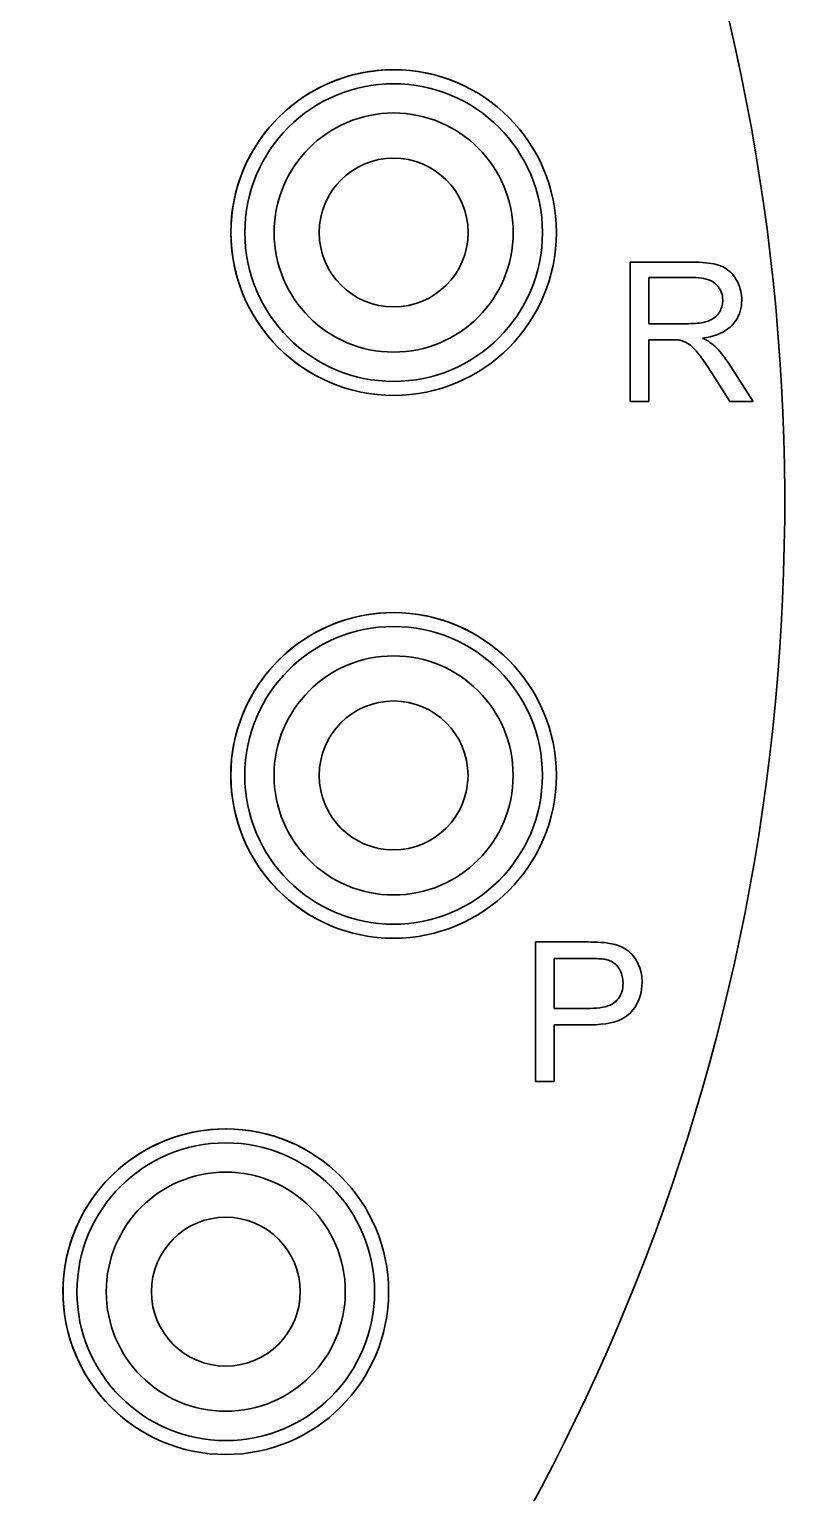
# Model space of a CAD drawing. Extents: x 23 to 417, y 3 to 294.
# Drawn here: x 160.2 to 166.29, y 100.97 to 112.77 of the extents above; entities that cross this region are included whole.
import ezdxf

# ---------------------------------------------------------------- set-up
doc = ezdxf.new("R2010")
doc.units = 0
doc.layers.get('0').update_dxf_attribs({"lineweight": 13})

msp = doc.modelspace()

# ---------------------------------------------------------------- linework, layer by layer
at = {"color": 7, "lineweight": 35, "ltscale": 0.028125}
for p, q in [((165.0427, 109.7637), (165.0427, 110.8887)), ((164.2796, 104.2827), (164.2796, 105.4077))]:
    msp.add_line(p, q, dxfattribs=at)
at = {"color": 7, "lineweight": 35, "ltscale": 0.01247}
msp.add_line((165.0427, 110.8887), (165.5415, 110.8887), dxfattribs=at)
at = {"color": 7, "lineweight": 35, "ltscale": 0.000734175}
msp.add_line((165.5415, 110.8887), (165.5708, 110.8884), dxfattribs=at)
at = {"color": 7, "lineweight": 35, "ltscale": 0.000698175}
msp.add_line((165.5708, 110.8884), (165.5987, 110.8875), dxfattribs=at)
at = {"color": 7, "lineweight": 35, "ltscale": 0.00066312}
msp.add_line((165.5987, 110.8875), (165.6252, 110.8859), dxfattribs=at)
at = {"color": 7, "lineweight": 35, "ltscale": 0.000627966}
msp.add_line((165.6252, 110.8859), (165.6502, 110.8838), dxfattribs=at)
at = {"color": 7, "lineweight": 35, "ltscale": 0.000593847}
msp.add_line((165.6502, 110.8838), (165.6738, 110.8811), dxfattribs=at)
at = {"color": 7, "lineweight": 35, "ltscale": 0.000559882}
msp.add_line((165.6738, 110.8811), (165.696, 110.8777), dxfattribs=at)
at = {"color": 7, "lineweight": 35, "ltscale": 0.000526831}
msp.add_line((165.696, 110.8777), (165.7167, 110.8738), dxfattribs=at)
at = {"color": 7, "lineweight": 35, "ltscale": 0.000494735}
msp.add_line((165.7167, 110.8738), (165.7359, 110.8693), dxfattribs=at)
at = {"color": 7, "lineweight": 35, "ltscale": 0.000463692}
msp.add_line((165.7359, 110.8693), (165.7538, 110.8641), dxfattribs=at)
at = {"color": 7, "lineweight": 35, "ltscale": 0.000434055}
msp.add_line((165.7538, 110.8641), (165.7701, 110.8584), dxfattribs=at)
at = {"color": 7, "lineweight": 35, "ltscale": 0.000416628}
msp.add_line((165.7701, 110.8584), (165.7855, 110.8518), dxfattribs=at)
at = {"color": 7, "lineweight": 35, "ltscale": 0.000412367}
msp.add_line((165.7855, 110.8518), (165.8002, 110.8444), dxfattribs=at)
at = {"color": 7, "lineweight": 35, "ltscale": 0.000409669}
msp.add_line((165.8002, 110.8444), (165.8143, 110.836), dxfattribs=at)
at = {"color": 7, "lineweight": 35, "ltscale": 0.000409192}
msp.add_line((165.8143, 110.836), (165.8277, 110.8267), dxfattribs=at)
at = {"color": 7, "lineweight": 35, "ltscale": 0.000410173}
msp.add_line((165.8277, 110.8267), (165.8405, 110.8164), dxfattribs=at)
at = {"color": 7, "lineweight": 35, "ltscale": 0.000413515}
msp.add_line((165.8405, 110.8164), (165.8527, 110.8053), dxfattribs=at)
at = {"color": 7, "lineweight": 35, "ltscale": 0.00041826}
msp.add_line((165.8527, 110.8053), (165.8643, 110.7932), dxfattribs=at)
at = {"color": 7, "lineweight": 35, "ltscale": 0.000425238}
msp.add_line((165.8643, 110.7932), (165.8752, 110.7801), dxfattribs=at)
at = {"color": 7, "lineweight": 35, "ltscale": 0.000433676}
msp.add_line((165.8752, 110.7801), (165.8856, 110.7662), dxfattribs=at)
at = {"color": 7, "lineweight": 35, "ltscale": 0.009305}
msp.add_line((165.1915, 110.7643), (165.1915, 110.3922), dxfattribs=at)
at = {"color": 7, "lineweight": 35, "ltscale": 0.008902}
msp.add_line((165.5476, 110.7643), (165.1915, 110.7643), dxfattribs=at)
at = {"color": 7, "lineweight": 35, "ltscale": 0.000608686}
msp.add_line((165.5719, 110.7638), (165.5476, 110.7643), dxfattribs=at)
at = {"color": 7, "lineweight": 35, "ltscale": 0.000576358}
msp.add_line((165.5949, 110.7623), (165.5719, 110.7638), dxfattribs=at)
at = {"color": 7, "lineweight": 35, "ltscale": 0.000545372}
msp.add_line((165.6166, 110.7597), (165.5949, 110.7623), dxfattribs=at)
at = {"color": 7, "lineweight": 35, "ltscale": 0.000515758}
msp.add_line((165.6369, 110.7561), (165.6166, 110.7597), dxfattribs=at)
at = {"color": 7, "lineweight": 35, "ltscale": 0.000488237}
msp.add_line((165.6559, 110.7515), (165.6369, 110.7561), dxfattribs=at)
at = {"color": 7, "lineweight": 35, "ltscale": 0.000462988}
msp.add_line((165.6735, 110.7458), (165.6559, 110.7515), dxfattribs=at)
at = {"color": 7, "lineweight": 35, "ltscale": 0.000440177}
msp.add_line((165.6898, 110.7391), (165.6735, 110.7458), dxfattribs=at)
at = {"color": 7, "lineweight": 35, "ltscale": 0.000420342}
msp.add_line((165.7048, 110.7314), (165.6898, 110.7391), dxfattribs=at)
at = {"color": 7, "lineweight": 35, "ltscale": 0.000404119}
msp.add_line((165.7184, 110.7227), (165.7048, 110.7314), dxfattribs=at)
at = {"color": 7, "lineweight": 35, "ltscale": 0.000392121}
msp.add_line((165.7306, 110.7129), (165.7184, 110.7227), dxfattribs=at)
at = {"color": 7, "lineweight": 35, "ltscale": 0.000381429}
msp.add_line((165.7416, 110.7024), (165.7306, 110.7129), dxfattribs=at)
at = {"color": 7, "lineweight": 35, "ltscale": 0.000371523}
msp.add_line((165.7515, 110.6912), (165.7416, 110.7024), dxfattribs=at)
at = {"color": 7, "lineweight": 35, "ltscale": 0.000364609}
msp.add_line((165.7602, 110.6795), (165.7515, 110.6912), dxfattribs=at)
at = {"color": 7, "lineweight": 35, "ltscale": 0.000359886}
msp.add_line((165.7677, 110.6673), (165.7602, 110.6795), dxfattribs=at)
at = {"color": 7, "lineweight": 35, "ltscale": 0.000358379}
msp.add_line((165.7741, 110.6544), (165.7677, 110.6673), dxfattribs=at)
at = {"color": 7, "lineweight": 35, "ltscale": 0.000443837}
msp.add_line((165.8856, 110.7662), (165.8952, 110.7513), dxfattribs=at)
at = {"color": 7, "lineweight": 35, "ltscale": 0.000446898}
msp.add_line((165.8952, 110.7513), (165.9041, 110.7358), dxfattribs=at)
at = {"color": 7, "lineweight": 35, "ltscale": 0.000443212}
msp.add_line((165.9041, 110.7358), (165.9121, 110.72), dxfattribs=at)
at = {"color": 7, "lineweight": 35, "ltscale": 0.000440134}
msp.add_line((165.9121, 110.72), (165.9191, 110.7038), dxfattribs=at)
at = {"color": 7, "lineweight": 35, "ltscale": 0.000439212}
msp.add_line((165.9191, 110.7038), (165.9252, 110.6873), dxfattribs=at)
at = {"color": 7, "lineweight": 35, "ltscale": 0.000439287}
msp.add_line((165.9252, 110.6873), (165.9303, 110.6705), dxfattribs=at)
at = {"color": 7, "lineweight": 35, "ltscale": 0.000440769}
msp.add_line((165.9303, 110.6705), (165.9345, 110.6534), dxfattribs=at)
at = {"color": 7, "lineweight": 35, "ltscale": 0.000359429}
msp.add_line((165.7793, 110.641), (165.7741, 110.6544), dxfattribs=at)
at = {"color": 7, "lineweight": 35, "ltscale": 0.000363797}
msp.add_line((165.7833, 110.627), (165.7793, 110.641), dxfattribs=at)
at = {"color": 7, "lineweight": 35, "ltscale": 0.00037077}
msp.add_line((165.7862, 110.6125), (165.7833, 110.627), dxfattribs=at)
at = {"color": 7, "lineweight": 35, "ltscale": 0.000263331}
msp.add_line((165.7838, 110.5394), (165.7859, 110.5497), dxfattribs=at)
at = {"color": 7, "lineweight": 35, "ltscale": 0.000265014}
msp.add_line((165.7859, 110.5497), (165.7874, 110.5602), dxfattribs=at)
at = {"color": 7, "lineweight": 35, "ltscale": 0.000380157}
msp.add_line((165.788, 110.5974), (165.7862, 110.6125), dxfattribs=at)
at = {"color": 7, "lineweight": 35, "ltscale": 0.000267297}
msp.add_line((165.7874, 110.5602), (165.7883, 110.5709), dxfattribs=at)
at = {"color": 7, "lineweight": 35, "ltscale": 0.000392211}
msp.add_line((165.7886, 110.5817), (165.788, 110.5974), dxfattribs=at)
at = {"color": 7, "lineweight": 35, "ltscale": 0.000270758}
msp.add_line((165.7883, 110.5709), (165.7886, 110.5817), dxfattribs=at)
at = {"color": 7, "lineweight": 35, "ltscale": 0.000443624}
msp.add_line((165.9345, 110.6534), (165.9378, 110.636), dxfattribs=at)
at = {"color": 7, "lineweight": 35, "ltscale": 0.000447894}
msp.add_line((165.9378, 110.636), (165.9402, 110.6182), dxfattribs=at)
at = {"color": 7, "lineweight": 35, "ltscale": 0.000573157}
msp.add_line((165.9413, 110.5581), (165.9389, 110.5353), dxfattribs=at)
at = {"color": 7, "lineweight": 35, "ltscale": 0.000453692}
msp.add_line((165.9402, 110.6182), (165.9416, 110.6001), dxfattribs=at)
at = {"color": 7, "lineweight": 35, "ltscale": 0.000589689}
msp.add_line((165.942, 110.5817), (165.9413, 110.5581), dxfattribs=at)
at = {"color": 7, "lineweight": 35, "ltscale": 0.000460199}
msp.add_line((165.9416, 110.6001), (165.942, 110.5817), dxfattribs=at)
at = {"color": 7, "lineweight": 35, "ltscale": 0.000287899}
msp.add_line((165.6931, 110.4227), (165.7032, 110.4282), dxfattribs=at)
at = {"color": 7, "lineweight": 35, "ltscale": 0.000282535}
msp.add_line((165.7032, 110.4282), (165.7128, 110.4342), dxfattribs=at)
at = {"color": 7, "lineweight": 35, "ltscale": 0.000278142}
msp.add_line((165.7128, 110.4342), (165.7218, 110.4407), dxfattribs=at)
at = {"color": 7, "lineweight": 35, "ltscale": 0.000274727}
msp.add_line((165.7218, 110.4407), (165.7303, 110.4477), dxfattribs=at)
at = {"color": 7, "lineweight": 35, "ltscale": 0.000273}
msp.add_line((165.7303, 110.4477), (165.7382, 110.4552), dxfattribs=at)
at = {"color": 7, "lineweight": 35, "ltscale": 0.000272357}
msp.add_line((165.7382, 110.4552), (165.7456, 110.4632), dxfattribs=at)
at = {"color": 7, "lineweight": 35, "ltscale": 0.000272785}
msp.add_line((165.7456, 110.4632), (165.7524, 110.4718), dxfattribs=at)
at = {"color": 7, "lineweight": 35, "ltscale": 0.000274679}
msp.add_line((165.7524, 110.4718), (165.7586, 110.4808), dxfattribs=at)
at = {"color": 7, "lineweight": 35, "ltscale": 0.000273841}
msp.add_line((165.7586, 110.4808), (165.7643, 110.4902), dxfattribs=at)
at = {"color": 7, "lineweight": 35, "ltscale": 0.000270188}
msp.add_line((165.7643, 110.4902), (165.7694, 110.4997), dxfattribs=at)
at = {"color": 7, "lineweight": 35, "ltscale": 0.000266769}
msp.add_line((165.7694, 110.4997), (165.7739, 110.5094), dxfattribs=at)
at = {"color": 7, "lineweight": 35, "ltscale": 0.000264848}
msp.add_line((165.7739, 110.5094), (165.7778, 110.5192), dxfattribs=at)
at = {"color": 7, "lineweight": 35, "ltscale": 0.00026354}
msp.add_line((165.7778, 110.5192), (165.7811, 110.5292), dxfattribs=at)
at = {"color": 7, "lineweight": 35, "ltscale": 0.000263081}
msp.add_line((165.7811, 110.5292), (165.7838, 110.5394), dxfattribs=at)
at = {"color": 7, "lineweight": 35, "ltscale": 0.000542256}
msp.add_line((165.9041, 110.4325), (165.8924, 110.4142), dxfattribs=at)
at = {"color": 7, "lineweight": 35, "ltscale": 0.000538789}
msp.add_line((165.9141, 110.4516), (165.9041, 110.4325), dxfattribs=at)
at = {"color": 7, "lineweight": 35, "ltscale": 0.000538907}
msp.add_line((165.9227, 110.4714), (165.9141, 110.4516), dxfattribs=at)
at = {"color": 7, "lineweight": 35, "ltscale": 0.00054294}
msp.add_line((165.9296, 110.492), (165.9227, 110.4714), dxfattribs=at)
at = {"color": 7, "lineweight": 35, "ltscale": 0.000549712}
msp.add_line((165.9351, 110.5133), (165.9296, 110.492), dxfattribs=at)
at = {"color": 7, "lineweight": 35, "ltscale": 0.000560069}
msp.add_line((165.9389, 110.5353), (165.9351, 110.5133), dxfattribs=at)
at = {"color": 7, "lineweight": 35, "ltscale": 0.008}
msp.add_line((165.1915, 110.3922), (165.5115, 110.3922), dxfattribs=at)
at = {"color": 7, "lineweight": 35, "ltscale": 0.000499264}
msp.add_line((165.5115, 110.3922), (165.5315, 110.3924), dxfattribs=at)
at = {"color": 7, "lineweight": 35, "ltscale": 0.000477213}
msp.add_line((165.5315, 110.3924), (165.5506, 110.393), dxfattribs=at)
at = {"color": 7, "lineweight": 35, "ltscale": 0.000455374}
msp.add_line((165.5506, 110.393), (165.5688, 110.3941), dxfattribs=at)
at = {"color": 7, "lineweight": 35, "ltscale": 0.000434152}
msp.add_line((165.5688, 110.3941), (165.5861, 110.3955), dxfattribs=at)
at = {"color": 7, "lineweight": 35, "ltscale": 0.000412729}
msp.add_line((165.5861, 110.3955), (165.6025, 110.3974), dxfattribs=at)
at = {"color": 7, "lineweight": 35, "ltscale": 0.000392278}
msp.add_line((165.6025, 110.3974), (165.618, 110.3998), dxfattribs=at)
at = {"color": 7, "lineweight": 35, "ltscale": 0.000371983}
msp.add_line((165.618, 110.3998), (165.6326, 110.4025), dxfattribs=at)
at = {"color": 7, "lineweight": 35, "ltscale": 0.000352635}
msp.add_line((165.6326, 110.4025), (165.6464, 110.4057), dxfattribs=at)
at = {"color": 7, "lineweight": 35, "ltscale": 0.000333257}
msp.add_line((165.6464, 110.4057), (165.6592, 110.4092), dxfattribs=at)
at = {"color": 7, "lineweight": 35, "ltscale": 0.000315385}
msp.add_line((165.6592, 110.4092), (165.6712, 110.4133), dxfattribs=at)
at = {"color": 7, "lineweight": 35, "ltscale": 0.000302418}
msp.add_line((165.6712, 110.4133), (165.6824, 110.4177), dxfattribs=at)
at = {"color": 7, "lineweight": 35, "ltscale": 0.000294516}
msp.add_line((165.6824, 110.4177), (165.6931, 110.4227), dxfattribs=at)
at = {"color": 7, "lineweight": 35, "ltscale": 0.000666751}
msp.add_line((165.7659, 110.3127), (165.7411, 110.3029), dxfattribs=at)
at = {"color": 7, "lineweight": 35, "ltscale": 0.000640111}
msp.add_line((165.789, 110.3238), (165.7659, 110.3127), dxfattribs=at)
at = {"color": 7, "lineweight": 35, "ltscale": 0.000616265}
msp.add_line((165.8104, 110.336), (165.789, 110.3238), dxfattribs=at)
at = {"color": 7, "lineweight": 35, "ltscale": 0.000596575}
msp.add_line((165.8302, 110.3494), (165.8104, 110.336), dxfattribs=at)
at = {"color": 7, "lineweight": 35, "ltscale": 0.000580522}
msp.add_line((165.8482, 110.3641), (165.8302, 110.3494), dxfattribs=at)
at = {"color": 7, "lineweight": 35, "ltscale": 0.000568746}
msp.add_line((165.8645, 110.3799), (165.8482, 110.3641), dxfattribs=at)
at = {"color": 7, "lineweight": 35, "ltscale": 0.000558552}
msp.add_line((165.8793, 110.3967), (165.8645, 110.3799), dxfattribs=at)
at = {"color": 7, "lineweight": 35, "ltscale": 0.000548464}
msp.add_line((165.8924, 110.4142), (165.8793, 110.3967), dxfattribs=at)
at = {"color": 7, "lineweight": 35, "ltscale": 0.012489}
msp.add_line((165.1915, 110.2632), (165.1915, 109.7637), dxfattribs=at)
at = {"color": 7, "lineweight": 35, "ltscale": 0.004316}
msp.add_line((165.3642, 110.2632), (165.1915, 110.2632), dxfattribs=at)
at = {"color": 7, "lineweight": 35, "ltscale": 0.000279809}
msp.add_line((165.3754, 110.2632), (165.3642, 110.2632), dxfattribs=at)
at = {"color": 7, "lineweight": 35, "ltscale": 0.000263524}
msp.add_line((165.3859, 110.263), (165.3754, 110.2632), dxfattribs=at)
at = {"color": 7, "lineweight": 35, "ltscale": 0.000247576}
msp.add_line((165.3958, 110.2628), (165.3859, 110.263), dxfattribs=at)
at = {"color": 7, "lineweight": 35, "ltscale": 0.000231661}
msp.add_line((165.4051, 110.2624), (165.3958, 110.2628), dxfattribs=at)
at = {"color": 7, "lineweight": 35, "ltscale": 0.000215754}
msp.add_line((165.4137, 110.2619), (165.4051, 110.2624), dxfattribs=at)
at = {"color": 7, "lineweight": 35, "ltscale": 0.000199699}
msp.add_line((165.4217, 110.2613), (165.4137, 110.2619), dxfattribs=at)
at = {"color": 7, "lineweight": 35, "ltscale": 0.000183642}
msp.add_line((165.429, 110.2606), (165.4217, 110.2613), dxfattribs=at)
at = {"color": 7, "lineweight": 35, "ltscale": 0.000168279}
msp.add_line((165.4357, 110.2598), (165.429, 110.2606), dxfattribs=at)
at = {"color": 7, "lineweight": 35, "ltscale": 0.000152494}
msp.add_line((165.4417, 110.2589), (165.4357, 110.2598), dxfattribs=at)
at = {"color": 7, "lineweight": 35, "ltscale": 0.000136864}
msp.add_line((165.4471, 110.2579), (165.4417, 110.2589), dxfattribs=at)
at = {"color": 7, "lineweight": 35, "ltscale": 0.000178415}
msp.add_line((165.454, 110.256), (165.4471, 110.2579), dxfattribs=at)
at = {"color": 7, "lineweight": 35, "ltscale": 0.000179385}
msp.add_line((165.4608, 110.254), (165.454, 110.256), dxfattribs=at)
at = {"color": 7, "lineweight": 35, "ltscale": 0.000181036}
msp.add_line((165.4677, 110.2516), (165.4608, 110.254), dxfattribs=at)
at = {"color": 7, "lineweight": 35, "ltscale": 0.000182481}
msp.add_line((165.4745, 110.249), (165.4677, 110.2516), dxfattribs=at)
at = {"color": 7, "lineweight": 35, "ltscale": 0.000184759}
msp.add_line((165.4813, 110.2462), (165.4745, 110.249), dxfattribs=at)
at = {"color": 7, "lineweight": 35, "ltscale": 0.000186514}
msp.add_line((165.4881, 110.243), (165.4813, 110.2462), dxfattribs=at)
at = {"color": 7, "lineweight": 35, "ltscale": 0.000188979}
msp.add_line((165.4949, 110.2397), (165.4881, 110.243), dxfattribs=at)
at = {"color": 7, "lineweight": 35, "ltscale": 0.000191392}
msp.add_line((165.5016, 110.236), (165.4949, 110.2397), dxfattribs=at)
at = {"color": 7, "lineweight": 35, "ltscale": 0.000194222}
msp.add_line((165.5083, 110.2321), (165.5016, 110.236), dxfattribs=at)
at = {"color": 7, "lineweight": 35, "ltscale": 0.000196878}
msp.add_line((165.515, 110.2279), (165.5083, 110.2321), dxfattribs=at)
at = {"color": 7, "lineweight": 35, "ltscale": 0.000204823}
msp.add_line((165.5217, 110.2233), (165.515, 110.2279), dxfattribs=at)
at = {"color": 7, "lineweight": 35, "ltscale": 0.000217896}
msp.add_line((165.5287, 110.2181), (165.5217, 110.2233), dxfattribs=at)
at = {"color": 7, "lineweight": 35, "ltscale": 0.000230997}
msp.add_line((165.5358, 110.2121), (165.5287, 110.2181), dxfattribs=at)
at = {"color": 7, "lineweight": 35, "ltscale": 0.000245339}
msp.add_line((165.5431, 110.2056), (165.5358, 110.2121), dxfattribs=at)
at = {"color": 7, "lineweight": 35, "ltscale": 0.000259403}
msp.add_line((165.5506, 110.1984), (165.5431, 110.2056), dxfattribs=at)
at = {"color": 7, "lineweight": 35, "ltscale": 0.000273752}
msp.add_line((165.5582, 110.1906), (165.5506, 110.1984), dxfattribs=at)
at = {"color": 7, "lineweight": 35, "ltscale": 0.000288725}
msp.add_line((165.566, 110.1821), (165.5582, 110.1906), dxfattribs=at)
at = {"color": 7, "lineweight": 35, "ltscale": 0.000798569}
msp.add_line((165.6566, 110.2806), (165.6251, 110.2755), dxfattribs=at)
at = {"color": 7, "lineweight": 35, "ltscale": 0.000321289}
msp.add_line((165.6251, 110.2755), (165.6366, 110.2698), dxfattribs=at)
at = {"color": 7, "lineweight": 35, "ltscale": 0.000308633}
msp.add_line((165.6366, 110.2698), (165.6476, 110.2642), dxfattribs=at)
at = {"color": 7, "lineweight": 35, "ltscale": 0.000295606}
msp.add_line((165.6476, 110.2642), (165.658, 110.2586), dxfattribs=at)
at = {"color": 7, "lineweight": 35, "ltscale": 0.000762549}
msp.add_line((165.6865, 110.2868), (165.6566, 110.2806), dxfattribs=at)
at = {"color": 7, "lineweight": 35, "ltscale": 0.000283211}
msp.add_line((165.658, 110.2586), (165.6678, 110.2529), dxfattribs=at)
at = {"color": 7, "lineweight": 35, "ltscale": 0.000270614}
msp.add_line((165.6678, 110.2529), (165.6771, 110.2473), dxfattribs=at)
at = {"color": 7, "lineweight": 35, "ltscale": 0.000258542}
msp.add_line((165.6771, 110.2473), (165.6858, 110.2417), dxfattribs=at)
at = {"color": 7, "lineweight": 35, "ltscale": 0.00024634}
msp.add_line((165.6858, 110.2417), (165.6939, 110.2361), dxfattribs=at)
at = {"color": 7, "lineweight": 35, "ltscale": 0.00072832}
msp.add_line((165.7147, 110.2943), (165.6865, 110.2868), dxfattribs=at)
at = {"color": 7, "lineweight": 35, "ltscale": 0.000234719}
msp.add_line((165.6939, 110.2361), (165.7015, 110.2306), dxfattribs=at)
at = {"color": 7, "lineweight": 35, "ltscale": 0.00022319}
msp.add_line((165.7015, 110.2306), (165.7085, 110.225), dxfattribs=at)
at = {"color": 7, "lineweight": 35, "ltscale": 0.000211976}
msp.add_line((165.7085, 110.225), (165.7149, 110.2195), dxfattribs=at)
at = {"color": 7, "lineweight": 35, "ltscale": 0.000696122}
msp.add_line((165.7411, 110.3029), (165.7147, 110.2943), dxfattribs=at)
at = {"color": 7, "lineweight": 35, "ltscale": 0.000446463}
msp.add_line((165.7149, 110.2195), (165.7279, 110.2072), dxfattribs=at)
at = {"color": 7, "lineweight": 35, "ltscale": 0.000454586}
msp.add_line((165.7279, 110.2072), (165.7407, 110.1944), dxfattribs=at)
at = {"color": 7, "lineweight": 35, "ltscale": 0.000462667}
msp.add_line((165.7407, 110.1944), (165.7534, 110.1809), dxfattribs=at)
at = {"color": 7, "lineweight": 35, "ltscale": 0.000303506}
msp.add_line((165.574, 110.1729), (165.566, 110.1821), dxfattribs=at)
at = {"color": 7, "lineweight": 35, "ltscale": 0.000318467}
msp.add_line((165.5822, 110.1632), (165.574, 110.1729), dxfattribs=at)
at = {"color": 7, "lineweight": 35, "ltscale": 0.000334}
msp.add_line((165.5906, 110.1527), (165.5822, 110.1632), dxfattribs=at)
at = {"color": 7, "lineweight": 35, "ltscale": 0.000354452}
msp.add_line((165.5992, 110.1415), (165.5906, 110.1527), dxfattribs=at)
at = {"color": 7, "lineweight": 35, "ltscale": 0.000380531}
msp.add_line((165.6084, 110.1293), (165.5992, 110.1415), dxfattribs=at)
at = {"color": 7, "lineweight": 35, "ltscale": 0.000406173}
msp.add_line((165.618, 110.1162), (165.6084, 110.1293), dxfattribs=at)
at = {"color": 7, "lineweight": 35, "ltscale": 0.000432371}
msp.add_line((165.628, 110.1021), (165.618, 110.1162), dxfattribs=at)
at = {"color": 7, "lineweight": 35, "ltscale": 0.000458515}
msp.add_line((165.6385, 110.0871), (165.628, 110.1021), dxfattribs=at)
at = {"color": 7, "lineweight": 35, "ltscale": 0.00048457}
msp.add_line((165.6495, 110.0711), (165.6385, 110.0871), dxfattribs=at)
at = {"color": 7, "lineweight": 35, "ltscale": 0.000510623}
msp.add_line((165.6609, 110.0542), (165.6495, 110.0711), dxfattribs=at)
at = {"color": 7, "lineweight": 35, "ltscale": 0.000471306}
msp.add_line((165.7534, 110.1809), (165.766, 110.1668), dxfattribs=at)
at = {"color": 7, "lineweight": 35, "ltscale": 0.000480699}
msp.add_line((165.766, 110.1668), (165.7784, 110.1522), dxfattribs=at)
at = {"color": 7, "lineweight": 35, "ltscale": 0.000489803}
msp.add_line((165.7784, 110.1522), (165.7907, 110.1369), dxfattribs=at)
at = {"color": 7, "lineweight": 35, "ltscale": 0.000499568}
msp.add_line((165.7907, 110.1369), (165.8028, 110.121), dxfattribs=at)
at = {"color": 7, "lineweight": 35, "ltscale": 0.000509242}
msp.add_line((165.8028, 110.121), (165.8148, 110.1046), dxfattribs=at)
at = {"color": 7, "lineweight": 35, "ltscale": 0.000519778}
msp.add_line((165.8148, 110.1046), (165.8267, 110.0875), dxfattribs=at)
at = {"color": 7, "lineweight": 35, "ltscale": 0.000529975}
msp.add_line((165.8267, 110.0875), (165.8384, 110.0699), dxfattribs=at)
at = {"color": 7, "lineweight": 35, "ltscale": 0.009084}
msp.add_line((165.8384, 110.0699), (166.0341, 109.7637), dxfattribs=at)
at = {"color": 7, "lineweight": 35, "ltscale": 0.000536964}
msp.add_line((165.6728, 110.0363), (165.6609, 110.0542), dxfattribs=at)
at = {"color": 7, "lineweight": 35, "ltscale": 0.000563016}
msp.add_line((165.6852, 110.0175), (165.6728, 110.0363), dxfattribs=at)
at = {"color": 7, "lineweight": 35, "ltscale": 0.000589382}
msp.add_line((165.698, 109.9977), (165.6852, 110.0175), dxfattribs=at)
at = {"color": 7, "lineweight": 35, "ltscale": 0.006935}
msp.add_line((165.8469, 109.7637), (165.698, 109.9977), dxfattribs=at)
at = {"color": 7, "lineweight": 35, "ltscale": 0.003722}
for p, q in [((165.1915, 109.7637), (165.0427, 109.7637)), ((164.4285, 104.2827), (164.2796, 104.2827))]:
    msp.add_line(p, q, dxfattribs=at)
at = {"color": 7, "lineweight": 35, "ltscale": 0.004681}
msp.add_line((166.0341, 109.7637), (165.8469, 109.7637), dxfattribs=at)
at = {"color": 7, "lineweight": 35, "ltscale": 0.010609}
msp.add_line((164.2796, 105.4077), (164.704, 105.4077), dxfattribs=at)
at = {"color": 7, "lineweight": 35, "ltscale": 0.000547037}
msp.add_line((164.704, 105.4077), (164.7259, 105.4076), dxfattribs=at)
at = {"color": 7, "lineweight": 35, "ltscale": 0.000520491}
msp.add_line((164.7259, 105.4076), (164.7467, 105.4072), dxfattribs=at)
at = {"color": 7, "lineweight": 35, "ltscale": 0.000493994}
msp.add_line((164.7467, 105.4072), (164.7664, 105.4067), dxfattribs=at)
at = {"color": 7, "lineweight": 35, "ltscale": 0.000468156}
msp.add_line((164.7664, 105.4067), (164.7851, 105.4059), dxfattribs=at)
at = {"color": 7, "lineweight": 35, "ltscale": 0.000441539}
msp.add_line((164.7851, 105.4059), (164.8028, 105.405), dxfattribs=at)
at = {"color": 7, "lineweight": 35, "ltscale": 0.000415608}
msp.add_line((164.8028, 105.405), (164.8194, 105.4038), dxfattribs=at)
at = {"color": 7, "lineweight": 35, "ltscale": 0.000389823}
msp.add_line((164.8194, 105.4038), (164.8349, 105.4024), dxfattribs=at)
at = {"color": 7, "lineweight": 35, "ltscale": 0.000363873}
msp.add_line((164.8349, 105.4024), (164.8494, 105.4008), dxfattribs=at)
at = {"color": 7, "lineweight": 35, "ltscale": 0.000338099}
msp.add_line((164.8494, 105.4008), (164.8628, 105.399), dxfattribs=at)
at = {"color": 7, "lineweight": 35, "ltscale": 0.000312921}
msp.add_line((164.8628, 105.399), (164.8751, 105.3969), dxfattribs=at)
at = {"color": 7, "lineweight": 35, "ltscale": 0.000414585}
msp.add_line((164.8751, 105.3969), (164.8914, 105.3939), dxfattribs=at)
at = {"color": 7, "lineweight": 35, "ltscale": 0.000403902}
msp.add_line((164.8914, 105.3939), (164.9072, 105.3904), dxfattribs=at)
at = {"color": 7, "lineweight": 35, "ltscale": 0.00039376}
msp.add_line((164.9072, 105.3904), (164.9224, 105.3864), dxfattribs=at)
at = {"color": 7, "lineweight": 35, "ltscale": 0.000384256}
msp.add_line((164.9224, 105.3864), (164.9371, 105.3819), dxfattribs=at)
at = {"color": 7, "lineweight": 35, "ltscale": 0.000375718}
msp.add_line((164.9371, 105.3819), (164.9513, 105.3769), dxfattribs=at)
at = {"color": 7, "lineweight": 35, "ltscale": 0.000367209}
msp.add_line((164.9513, 105.3769), (164.9649, 105.3714), dxfattribs=at)
at = {"color": 7, "lineweight": 35, "ltscale": 0.00035974}
msp.add_line((164.9649, 105.3714), (164.978, 105.3654), dxfattribs=at)
at = {"color": 7, "lineweight": 35, "ltscale": 0.00035332}
msp.add_line((164.978, 105.3654), (164.9905, 105.3588), dxfattribs=at)
at = {"color": 7, "lineweight": 35, "ltscale": 0.000347712}
msp.add_line((164.9905, 105.3588), (165.0025, 105.3518), dxfattribs=at)
at = {"color": 7, "lineweight": 35, "ltscale": 0.000342481}
msp.add_line((165.0025, 105.3518), (165.014, 105.3443), dxfattribs=at)
at = {"color": 7, "lineweight": 35, "ltscale": 0.010053}
msp.add_line((164.4285, 105.2749), (164.4285, 104.8728), dxfattribs=at)
at = {"color": 7, "lineweight": 35, "ltscale": 0.007194}
msp.add_line((164.7163, 105.2749), (164.4285, 105.2749), dxfattribs=at)
at = {"color": 7, "lineweight": 35, "ltscale": 0.000490393}
msp.add_line((164.7359, 105.2748), (164.7163, 105.2749), dxfattribs=at)
at = {"color": 7, "lineweight": 35, "ltscale": 0.000458971}
msp.add_line((164.7542, 105.2745), (164.7359, 105.2748), dxfattribs=at)
at = {"color": 7, "lineweight": 35, "ltscale": 0.00042704}
msp.add_line((164.7713, 105.274), (164.7542, 105.2745), dxfattribs=at)
at = {"color": 7, "lineweight": 35, "ltscale": 0.000395204}
msp.add_line((164.7871, 105.2733), (164.7713, 105.274), dxfattribs=at)
at = {"color": 7, "lineweight": 35, "ltscale": 0.000364058}
msp.add_line((164.8016, 105.2724), (164.7871, 105.2733), dxfattribs=at)
at = {"color": 7, "lineweight": 35, "ltscale": 0.000332407}
msp.add_line((164.8149, 105.2713), (164.8016, 105.2724), dxfattribs=at)
at = {"color": 7, "lineweight": 35, "ltscale": 0.00030104}
msp.add_line((164.8269, 105.27), (164.8149, 105.2713), dxfattribs=at)
at = {"color": 7, "lineweight": 35, "ltscale": 0.000270398}
msp.add_line((164.8376, 105.2685), (164.8269, 105.27), dxfattribs=at)
at = {"color": 7, "lineweight": 35, "ltscale": 0.000239519}
msp.add_line((164.847, 105.2668), (164.8376, 105.2685), dxfattribs=at)
at = {"color": 7, "lineweight": 35, "ltscale": 0.000209388}
msp.add_line((164.8552, 105.2649), (164.847, 105.2668), dxfattribs=at)
at = {"color": 7, "lineweight": 35, "ltscale": 0.000299423}
msp.add_line((164.8666, 105.2614), (164.8552, 105.2649), dxfattribs=at)
at = {"color": 7, "lineweight": 35, "ltscale": 0.000294465}
msp.add_line((164.8776, 105.2571), (164.8666, 105.2614), dxfattribs=at)
at = {"color": 7, "lineweight": 35, "ltscale": 0.000290923}
msp.add_line((164.8881, 105.2522), (164.8776, 105.2571), dxfattribs=at)
at = {"color": 7, "lineweight": 35, "ltscale": 0.000288166}
msp.add_line((164.8982, 105.2466), (164.8881, 105.2522), dxfattribs=at)
at = {"color": 7, "lineweight": 35, "ltscale": 0.000287665}
msp.add_line((164.9078, 105.2403), (164.8982, 105.2466), dxfattribs=at)
at = {"color": 7, "lineweight": 35, "ltscale": 0.000288106}
msp.add_line((164.917, 105.2333), (164.9078, 105.2403), dxfattribs=at)
at = {"color": 7, "lineweight": 35, "ltscale": 0.00029029}
msp.add_line((164.9257, 105.2256), (164.917, 105.2333), dxfattribs=at)
at = {"color": 7, "lineweight": 35, "ltscale": 0.000340765}
msp.add_line((165.014, 105.3443), (165.025, 105.3363), dxfattribs=at)
at = {"color": 7, "lineweight": 35, "ltscale": 0.000341492}
msp.add_line((165.025, 105.3363), (165.0355, 105.3276), dxfattribs=at)
at = {"color": 7, "lineweight": 35, "ltscale": 0.000343389}
msp.add_line((165.0355, 105.3276), (165.0456, 105.3183), dxfattribs=at)
at = {"color": 7, "lineweight": 35, "ltscale": 0.000346785}
msp.add_line((165.0456, 105.3183), (165.0553, 105.3084), dxfattribs=at)
at = {"color": 7, "lineweight": 35, "ltscale": 0.00035034}
msp.add_line((165.0553, 105.3084), (165.0646, 105.2978), dxfattribs=at)
at = {"color": 7, "lineweight": 35, "ltscale": 0.000355329}
msp.add_line((165.0646, 105.2978), (165.0733, 105.2867), dxfattribs=at)
at = {"color": 7, "lineweight": 35, "ltscale": 0.000361592}
msp.add_line((165.0733, 105.2867), (165.0817, 105.2749), dxfattribs=at)
at = {"color": 7, "lineweight": 35, "ltscale": 0.000367932}
msp.add_line((165.0817, 105.2749), (165.0896, 105.2625), dxfattribs=at)
at = {"color": 7, "lineweight": 35, "ltscale": 0.00037592}
msp.add_line((165.0896, 105.2625), (165.0971, 105.2494), dxfattribs=at)
at = {"color": 7, "lineweight": 35, "ltscale": 0.000384257}
msp.add_line((165.0971, 105.2494), (165.1042, 105.2358), dxfattribs=at)
at = {"color": 7, "lineweight": 35, "ltscale": 0.000388021}
msp.add_line((165.1042, 105.2358), (165.1107, 105.2217), dxfattribs=at)
at = {"color": 7, "lineweight": 35, "ltscale": 0.000293752}
msp.add_line((164.934, 105.2173), (164.9257, 105.2256), dxfattribs=at)
at = {"color": 7, "lineweight": 35, "ltscale": 0.000298564}
msp.add_line((164.9418, 105.2083), (164.934, 105.2173), dxfattribs=at)
at = {"color": 7, "lineweight": 35, "ltscale": 0.000304713}
msp.add_line((164.9492, 105.1985), (164.9418, 105.2083), dxfattribs=at)
at = {"color": 7, "lineweight": 35, "ltscale": 0.000307403}
msp.add_line((164.9559, 105.1883), (164.9492, 105.1985), dxfattribs=at)
at = {"color": 7, "lineweight": 35, "ltscale": 0.000306742}
msp.add_line((164.962, 105.1776), (164.9559, 105.1883), dxfattribs=at)
at = {"color": 7, "lineweight": 35, "ltscale": 0.000307231}
msp.add_line((164.9674, 105.1666), (164.962, 105.1776), dxfattribs=at)
at = {"color": 7, "lineweight": 35, "ltscale": 0.000309586}
msp.add_line((164.972, 105.1551), (164.9674, 105.1666), dxfattribs=at)
at = {"color": 7, "lineweight": 35, "ltscale": 0.000312758}
msp.add_line((164.9759, 105.1432), (164.972, 105.1551), dxfattribs=at)
at = {"color": 7, "lineweight": 35, "ltscale": 0.000317544}
msp.add_line((164.9791, 105.1309), (164.9759, 105.1432), dxfattribs=at)
at = {"color": 7, "lineweight": 35, "ltscale": 0.000323416}
msp.add_line((164.9816, 105.1182), (164.9791, 105.1309), dxfattribs=at)
at = {"color": 7, "lineweight": 35, "ltscale": 0.000330607}
msp.add_line((164.9834, 105.1051), (164.9816, 105.1182), dxfattribs=at)
at = {"color": 7, "lineweight": 35, "ltscale": 0.000387881}
msp.add_line((165.1107, 105.2217), (165.1165, 105.2073), dxfattribs=at)
at = {"color": 7, "lineweight": 35, "ltscale": 0.000387897}
msp.add_line((165.1165, 105.2073), (165.1216, 105.1926), dxfattribs=at)
at = {"color": 7, "lineweight": 35, "ltscale": 0.000389519}
msp.add_line((165.1216, 105.1926), (165.126, 105.1777), dxfattribs=at)
at = {"color": 7, "lineweight": 35, "ltscale": 0.000391641}
msp.add_line((165.126, 105.1777), (165.1298, 105.1625), dxfattribs=at)
at = {"color": 7, "lineweight": 35, "ltscale": 0.000394948}
msp.add_line((165.1298, 105.1625), (165.1329, 105.147), dxfattribs=at)
at = {"color": 7, "lineweight": 35, "ltscale": 0.000398487}
msp.add_line((165.1329, 105.147), (165.1352, 105.1312), dxfattribs=at)
at = {"color": 7, "lineweight": 35, "ltscale": 0.000403078}
msp.add_line((165.1352, 105.1312), (165.137, 105.1152), dxfattribs=at)
at = {"color": 7, "lineweight": 35, "ltscale": 0.000408794}
msp.add_line((165.137, 105.1152), (165.138, 105.0989), dxfattribs=at)
at = {"color": 7, "lineweight": 35, "ltscale": 0.000412336}
msp.add_line((164.9697, 104.9911), (164.9751, 105.0067), dxfattribs=at)
at = {"color": 7, "lineweight": 35, "ltscale": 0.000423979}
msp.add_line((164.9751, 105.0067), (164.9794, 105.0231), dxfattribs=at)
at = {"color": 7, "lineweight": 35, "ltscale": 0.000439176}
msp.add_line((164.9794, 105.0231), (164.9824, 105.0404), dxfattribs=at)
at = {"color": 7, "lineweight": 35, "ltscale": 0.000456883}
msp.add_line((164.9824, 105.0404), (164.9842, 105.0586), dxfattribs=at)
at = {"color": 7, "lineweight": 35, "ltscale": 0.000338941}
msp.add_line((164.9845, 105.0916), (164.9834, 105.1051), dxfattribs=at)
at = {"color": 7, "lineweight": 35, "ltscale": 0.000476604}
msp.add_line((164.9842, 105.0586), (164.9848, 105.0777), dxfattribs=at)
at = {"color": 7, "lineweight": 35, "ltscale": 0.000348019}
msp.add_line((164.9848, 105.0777), (164.9845, 105.0916), dxfattribs=at)
at = {"color": 7, "lineweight": 35, "ltscale": 0.000659894}
msp.add_line((165.1301, 105.0002), (165.1237, 104.9745), dxfattribs=at)
at = {"color": 7, "lineweight": 35, "ltscale": 0.000672093}
msp.add_line((165.1347, 105.0266), (165.1301, 105.0002), dxfattribs=at)
at = {"color": 7, "lineweight": 35, "ltscale": 0.000687792}
msp.add_line((165.1374, 105.054), (165.1347, 105.0266), dxfattribs=at)
at = {"color": 7, "lineweight": 35, "ltscale": 0.000706749}
msp.add_line((165.1383, 105.0823), (165.1374, 105.054), dxfattribs=at)
at = {"color": 7, "lineweight": 35, "ltscale": 0.000414945}
msp.add_line((165.138, 105.0989), (165.1383, 105.0823), dxfattribs=at)
at = {"color": 7, "lineweight": 35, "ltscale": 0.000582715}
msp.add_line((164.7984, 104.8776), (164.8214, 104.8814), dxfattribs=at)
at = {"color": 7, "lineweight": 35, "ltscale": 0.000546509}
msp.add_line((164.8214, 104.8814), (164.8427, 104.8862), dxfattribs=at)
at = {"color": 7, "lineweight": 35, "ltscale": 0.000513019}
msp.add_line((164.8427, 104.8862), (164.8623, 104.8921), dxfattribs=at)
at = {"color": 7, "lineweight": 35, "ltscale": 0.000482431}
msp.add_line((164.8623, 104.8921), (164.8803, 104.8991), dxfattribs=at)
at = {"color": 7, "lineweight": 35, "ltscale": 0.000454485}
msp.add_line((164.8803, 104.8991), (164.8966, 104.9072), dxfattribs=at)
at = {"color": 7, "lineweight": 35, "ltscale": 0.000431313}
msp.add_line((164.8966, 104.9072), (164.9113, 104.9163), dxfattribs=at)
at = {"color": 7, "lineweight": 35, "ltscale": 0.000412557}
msp.add_line((164.9113, 104.9163), (164.9242, 104.9265), dxfattribs=at)
at = {"color": 7, "lineweight": 35, "ltscale": 0.000401211}
msp.add_line((164.9242, 104.9265), (164.9357, 104.9377), dxfattribs=at)
at = {"color": 7, "lineweight": 35, "ltscale": 0.000396489}
msp.add_line((164.9357, 104.9377), (164.946, 104.9497), dxfattribs=at)
at = {"color": 7, "lineweight": 35, "ltscale": 0.000395286}
msp.add_line((164.946, 104.9497), (164.9551, 104.9627), dxfattribs=at)
at = {"color": 7, "lineweight": 35, "ltscale": 0.000397496}
msp.add_line((164.9551, 104.9627), (164.963, 104.9765), dxfattribs=at)
at = {"color": 7, "lineweight": 35, "ltscale": 0.000402933}
msp.add_line((164.963, 104.9765), (164.9697, 104.9911), dxfattribs=at)
at = {"color": 7, "lineweight": 35, "ltscale": 0.000656944}
msp.add_line((165.0799, 104.8809), (165.0644, 104.8597), dxfattribs=at)
at = {"color": 7, "lineweight": 35, "ltscale": 0.000649501}
msp.add_line((165.0936, 104.903), (165.0799, 104.8809), dxfattribs=at)
at = {"color": 7, "lineweight": 35, "ltscale": 0.000646471}
msp.add_line((165.1054, 104.926), (165.0936, 104.903), dxfattribs=at)
at = {"color": 7, "lineweight": 35, "ltscale": 0.000646985}
msp.add_line((165.1155, 104.9498), (165.1054, 104.926), dxfattribs=at)
at = {"color": 7, "lineweight": 35, "ltscale": 0.000651497}
msp.add_line((165.1237, 104.9745), (165.1155, 104.9498), dxfattribs=at)
at = {"color": 7, "lineweight": 35, "ltscale": 0.007271}
msp.add_line((164.4285, 104.8728), (164.7193, 104.8728), dxfattribs=at)
at = {"color": 7, "lineweight": 35, "ltscale": 0.000700517}
msp.add_line((164.7193, 104.8728), (164.7473, 104.8733), dxfattribs=at)
at = {"color": 7, "lineweight": 35, "ltscale": 0.000659847}
msp.add_line((164.7473, 104.8733), (164.7737, 104.8749), dxfattribs=at)
at = {"color": 7, "lineweight": 35, "ltscale": 0.000620459}
msp.add_line((164.7737, 104.8749), (164.7984, 104.8776), dxfattribs=at)
at = {"color": 7, "lineweight": 35, "ltscale": 0.000890234}
msp.add_line((164.9188, 104.7649), (164.8844, 104.7559), dxfattribs=at)
at = {"color": 7, "lineweight": 35, "ltscale": 0.000834225}
msp.add_line((164.9504, 104.7758), (164.9188, 104.7649), dxfattribs=at)
at = {"color": 7, "lineweight": 35, "ltscale": 0.000784023}
msp.add_line((164.9789, 104.7887), (164.9504, 104.7758), dxfattribs=at)
at = {"color": 7, "lineweight": 35, "ltscale": 0.000741412}
msp.add_line((165.0046, 104.8036), (164.9789, 104.7887), dxfattribs=at)
at = {"color": 7, "lineweight": 35, "ltscale": 0.000707022}
msp.add_line((165.0273, 104.8205), (165.0046, 104.8036), dxfattribs=at)
at = {"color": 7, "lineweight": 35, "ltscale": 0.000682942}
msp.add_line((165.047, 104.8394), (165.0273, 104.8205), dxfattribs=at)
at = {"color": 7, "lineweight": 35, "ltscale": 0.000667847}
msp.add_line((165.0644, 104.8597), (165.047, 104.8394), dxfattribs=at)
at = {"color": 7, "lineweight": 35, "ltscale": 0.011434}
msp.add_line((164.4285, 104.74), (164.4285, 104.2827), dxfattribs=at)
at = {"color": 7, "lineweight": 35, "ltscale": 0.007213}
msp.add_line((164.717, 104.74), (164.4285, 104.74), dxfattribs=at)
at = {"color": 7, "lineweight": 35, "ltscale": 0.001157}
msp.add_line((164.7633, 104.741), (164.717, 104.74), dxfattribs=at)
at = {"color": 7, "lineweight": 35, "ltscale": 0.001085}
msp.add_line((164.8066, 104.744), (164.7633, 104.741), dxfattribs=at)
at = {"color": 7, "lineweight": 35, "ltscale": 0.001017}
msp.add_line((164.847, 104.749), (164.8066, 104.744), dxfattribs=at)
at = {"color": 7, "lineweight": 35, "ltscale": 0.000951307}
msp.add_line((164.8844, 104.7559), (164.847, 104.749), dxfattribs=at)
at = {"color": 7, "lineweight": 35}
for centre, radius in [((163.1354, 111.1267), 1.3125), ((163.1354, 111.1267), 1.2), ((163.1354, 111.1267), 0.9638), ((163.1354, 111.1267), 0.6), ((163.1348, 106.7505), 1.3125), ((163.1348, 106.7505), 1.2), ((163.1348, 106.7505), 0.9638), ((163.1348, 106.7505), 0.6), ((161.7819, 102.5886), 1.3125), ((161.7819, 102.5886), 1.2), ((161.7819, 102.5886), 0.9638), ((161.7819, 102.5886), 0.6)]:
    msp.add_circle(centre, radius, dxfattribs=at)
for centre, radius, start, end in [((149.3198, 108.9405), 16.9688, 92.27977, 447.72023), ((163.1354, 111.1267), 1.3125, 61.35211, 241.35211), ((163.1348, 106.7505), 1.3125, 61.35211, 241.35211), ((161.7819, 102.5886), 1.3125, 61.35211, 241.35211)]:
    msp.add_arc(centre, radius, start, end, dxfattribs=at)

doc.saveas('drawing.dxf')
